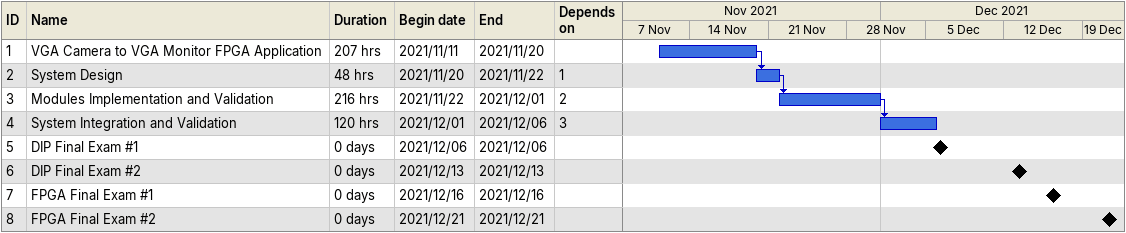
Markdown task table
| ID | Task | Duration | Start | Finish | Predecessors |
|---|---|---|---|---|---|
| 1 | VGA Camera to VGA Monitor FPGA Application | 207h | 2021-11-11 | 2021-11-20 |  |
| 2 | System Design | 48h | 2021-11-20 | 2021-11-22 | 1 |
| 3 | Modules Implementation and Validation | 216h | 2021-11-22 | 2021-12-01 | 2 |
| 4 | System Integration and Validation | 120h | 2021-12-01 | 2021-12-06 | 3 |
| 5 | DIP Final Exam #1 | 0d | 2021-12-06 | 2021-12-06 |  |
| 6 | DIP Final Exam #2 | 0d | 2021-12-13 | 2021-12-13 |  |
| 7 | FPGA Final Exam #1 | 0d | 2021-12-16 | 2021-12-16 |  |
| 8 | FPGA Final Exam #2 | 0d | 2021-12-21 | 2021-12-21 |  |
